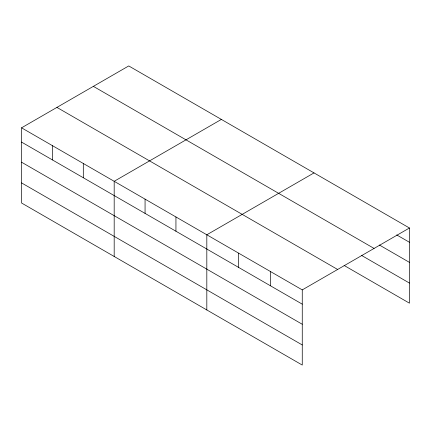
<?xml version="1.0" encoding="UTF-8"?>
<svg xmlns="http://www.w3.org/2000/svg" width="431" height="431" viewBox="0 0 431 431"><rect width="100%" height="100%" fill="white"/><g stroke="black" fill="none" stroke-linecap="round" stroke-linejoin="round"><path stroke-width="0.65" d="M302.26 324.257L302.26 289.891L21.55 127.824L21.55 202.996L302.26 365.062L302.26 324.257L21.55 162.191M344.089 265.437L409.45 303.176L409.45 228.004L128.74 65.938L21.55 127.824M221.372 119.419L114.183 181.306L114.183 256.477M314.01 172.906L206.821 234.787L206.821 309.959M302.26 289.891L409.45 228.004M396.725 234.927L409.45 242.27M379.372 245.002L409.45 262.371M93.365 86.362L374.076 248.428M361.442 255.357L409.45 283.075M56.924 107.405L337.635 269.472M21.55 142.09L302.26 304.157M21.55 182.895L302.26 344.962M270.447 271.525L270.447 285.791M238.634 253.159L238.634 267.425M175.94 216.96L175.94 231.226M145.064 199.133L145.064 213.399M83.307 163.478L83.307 177.744M52.426 145.651L52.426 159.917"/></g></svg>
